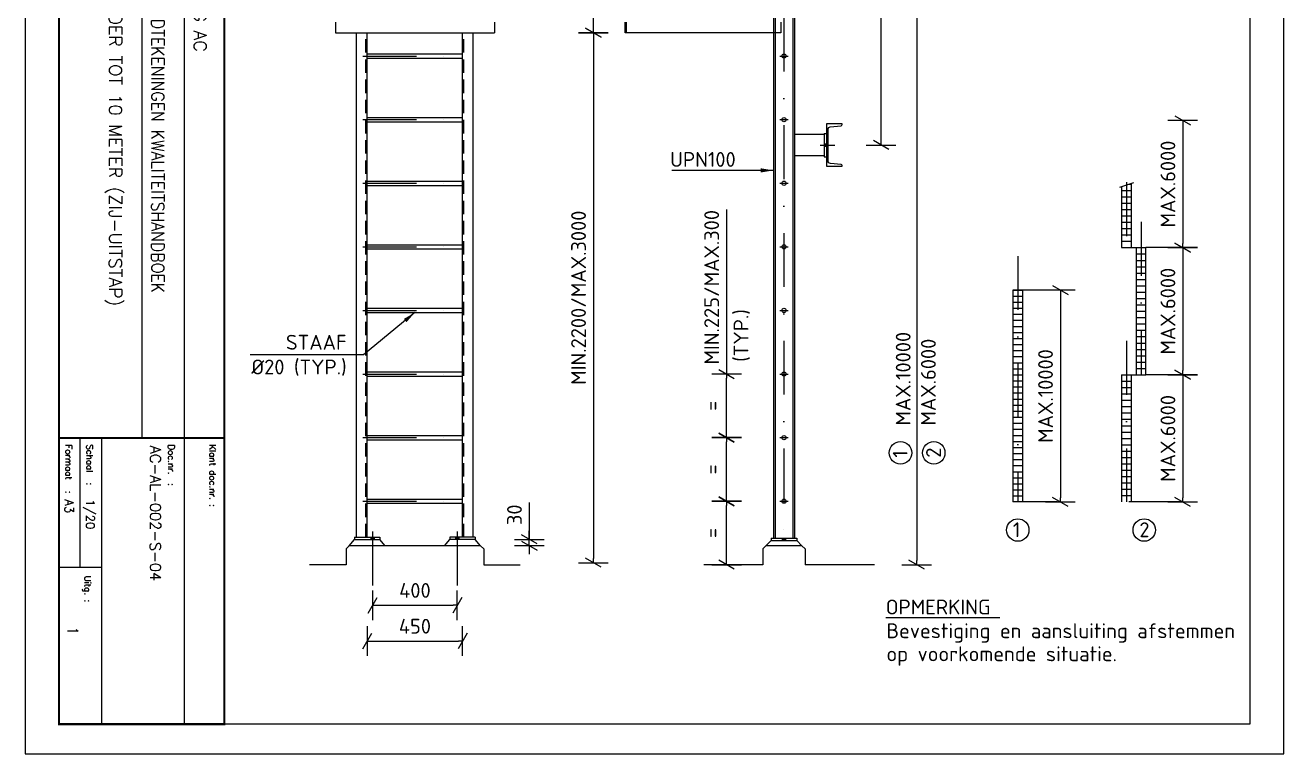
# Model space of a CAD drawing. Header units: millimetres. Extents: x -60 to 5880, y -260 to 8168.
# Drawn here: x -60 to 5880, y -260 to 3177 of the extents above; entities that cross this region are included whole.
import ezdxf
from ezdxf.enums import TextEntityAlignment as Align

# ---------------------------------------------------------------- set-up
doc = ezdxf.new("R2010")
doc.units = ezdxf.units.MM
doc.header["$LTSCALE"] = 20
doc.header["$PDMODE"] = 3
doc.linetypes.add('DASHDOT', pattern=[25.4, 12.7, -6.35, 0, -6.35])
doc.linetypes.add('HIDDEN2', pattern=[4.7625, 3.175, -1.5875])
doc.layers.get('0').update_dxf_attribs({"linetype": 'CONTINUOUS'})
doc.layers.get('DEFPOINTS').update_dxf_attribs({"linetype": 'CONTINUOUS'})
for name, color, linetype in [('18', 1, 'CONTINUOUS'), ('AC-0000-ALGEMEEN-co-25', 7, 'CONTINUOUS'), ('AC-0200-MAAT', 7, 'CONTINUOUS'), ('ASSEN', 1, 'DASHDOT'), ('S-0100-ASLIJN-dd-06', 1, 'DASHDOT'), ('S-0200-MAAT', 7, 'CONTINUOUS'), ('S-0300-tekst-35', 2, 'CONTINUOUS'), ('S-2000-STAAL-ALG-co-50', 6, 'CONTINUOUS'), ('S-2020-STAAL-PROF-CO-25', 7, 'CONTINUOUS'), ('S-2030-staal-prstip-hi2-12', 3, 'HIDDEN2'), ('TITEL', 7, 'CONTINUOUS')]:
    doc.layers.add(name, color=color, linetype=linetype)
doc.styles.add('ROMAND', font='romand')
doc.styles.get("Standard").update_dxf_attribs({"font": 'isocpeur.ttf'})
doc.dimstyles.new('STIJL A', dxfattribs={"dimtxt": 70, "dimasz": 20, "dimexe": 50, "dimexo": 50, "dimgap": 20, "dimtad": 0, "dimdec": 0, "dimdsep": 46, "dimtxsty": 'Standard', "dimblk": 'MAATPUNT', "dimcen": -3, "dimdle": 1.25, "dimse1": 1, "dimse2": 1, "dimclrt": 2, "dimadec": 0, "dimazin": 0, "dimtfac": 1, "dimtdec": 0, "dimtofl": 0, "dimtmove": 2, "dimatfit": 3, "dimldrblk": 'DOT', "dimfxl": 1, "dimtvp": 1, "dimtolj": 1, "dimtzin": 1, "dimarcsym": 0})
doc.dimstyles.new('STIJL B', dxfattribs={"dimtxt": 70, "dimasz": 60, "dimexe": 50, "dimexo": 50, "dimgap": 20, "dimtad": 0, "dimdec": 0, "dimdsep": 46, "dimtxsty": 'Standard', "dimcen": -3, "dimdle": 1.25, "dimclrt": 2, "dimadec": 0, "dimazin": 0, "dimtfac": 1, "dimtdec": 0, "dimtofl": 0, "dimtmove": 2, "dimatfit": 3, "dimfxl": 1, "dimtvp": 1, "dimtolj": 1, "dimtzin": 1, "dimarcsym": 0})

# ---------------------------------------------------------------- blocks, each defined once
blk = doc.blocks.new('_Oblique')
at = {"color": 0, "linetype": 'ByBlock', "lineweight": -2}
blk.add_line((-0.5, -0.5), (0.5, 0.5), dxfattribs=at)
blk = doc.blocks.new('MAATPUNT')
for p, q in [((0, -3.5), (0, 3.5)), ((0, 0), (-1, 0))]:
    blk.add_line(p, q)
at = {"xscale": 3.000000000000007, "yscale": 3, "zscale": 3, "rotation": 195.0000000102671}
blk.add_blockref('_Oblique', (0, 0), dxfattribs=at)
blk = doc.blocks.new('*D29')
at = {"layer": 'DEFPOINTS', "color": 0}
for p in [(1979.4, 440.8), (1579.4, 414.4), (1979.4, 414.4)]:
    blk.add_point(p, dxfattribs=at)
at = {"layer": 'S-0200-MAAT', "color": 0, "lineweight": -2}
blk.add_line((1599.4, 440.8), (1959.4, 440.8), dxfattribs=at)
at = {"layer": 'S-0200-MAAT', "color": 0, "lineweight": -2, "xscale": 20, "yscale": 20, "zscale": 20, "rotation": 180}
blk.add_blockref('MAATPUNT', (1579.4, 440.8), dxfattribs=at)
at = {"layer": 'S-0200-MAAT', "color": 0, "lineweight": -2, "xscale": 20, "yscale": 20, "zscale": 20}
blk.add_blockref('MAATPUNT', (1979.4, 440.8), dxfattribs=at)
at = {"layer": 'S-0200-MAAT', "color": 2, "insert": (1779.4, 510.8), "char_height": 70, "attachment_point": 5}
blk.add_mtext('\\A1;400', dxfattribs=at)
blk = doc.blocks.new('_dot')
at = {"color": 0, "linetype": 'ByBlock', "lineweight": -2}
blk.add_line((-0.5, 0), (-1, 0), dxfattribs=at)
at = {"color": 0, "linetype": 'ByBlock', "const_width": 0.5}
blk.add_lwpolyline([(-0.25, 0, 1), (0.25, 0, 1)], format="xyb", close=True, dxfattribs=at)
blk = doc.blocks.new('*D30')
at = {"layer": 'DEFPOINTS', "color": 0}
for p in [(2759, 3141.7), (2621.6, 641.7), (2684.9, 641.7)]:
    blk.add_point(p, dxfattribs=at)
at = {"layer": 'S-0200-MAAT', "color": 0, "lineweight": -2}
blk.add_line((2621.6, 3121.7), (2621.6, 661.7), dxfattribs=at)
at = {"layer": 'S-0200-MAAT', "color": 0, "lineweight": -2, "xscale": 20, "yscale": 20, "zscale": 20}
for p, rotation in [((2621.6, 3141.7), 90), ((2621.6, 641.7), 270)]:
    blk.add_blockref('MAATPUNT', p, dxfattribs=dict(at, rotation=rotation))
at = {"layer": 'S-0200-MAAT', "color": 2, "insert": (2551.6, 1891.7), "char_height": 70, "attachment_point": 5, "rotation": 90}
blk.add_mtext('\\A1;MIN.2200/MAX.3000', dxfattribs=at)
blk = doc.blocks.new('*D31')
at = {"layer": 'DEFPOINTS', "color": 0}
for p in [(2621.6, 4341.7), (2765, 4341.7), (2759, 3141.7)]:
    blk.add_point(p, dxfattribs=at)
at = {"layer": 'S-0200-MAAT', "color": 0, "lineweight": -2}
blk.add_line((2621.6, 3161.7), (2621.6, 4321.7), dxfattribs=at)
at = {"layer": 'S-0200-MAAT', "color": 0, "lineweight": -2, "xscale": 20, "yscale": 20, "zscale": 20}
for p, rotation in [((2621.6, 4341.7), 90), ((2621.6, 3141.7), 270)]:
    blk.add_blockref('MAATPUNT', p, dxfattribs=dict(at, rotation=rotation))
at = {"layer": 'S-0200-MAAT', "color": 2, "insert": (2551.6, 3741.7), "char_height": 70, "attachment_point": 5, "rotation": 90}
blk.add_mtext('\\A1;MAX. 1200', dxfattribs=at)
blk = doc.blocks.new('*D32')
at = {"layer": 'DEFPOINTS', "color": 0}
for p in [(3622.3, 5611.7), (3979.7, 5611.7), (3622.3, 2611.7)]:
    blk.add_point(p, dxfattribs=at)
at = {"layer": 'S-0200-MAAT', "color": 0, "lineweight": -2}
blk.add_line((3979.7, 2631.7), (3979.7, 5591.7), dxfattribs=at)
at = {"layer": 'S-0200-MAAT', "color": 0, "lineweight": -2, "xscale": 20, "yscale": 20, "zscale": 20}
for p, rotation in [((3979.7, 5611.7), 90), ((3979.7, 2611.7), 270)]:
    blk.add_blockref('MAATPUNT', p, dxfattribs=dict(at, rotation=rotation))
at = {"layer": 'S-0200-MAAT', "color": 2, "insert": (3909.7, 4111.7), "char_height": 70, "attachment_point": 5, "rotation": 90}
blk.add_mtext('\\A1;MAX. 3000', dxfattribs=at)
blk = doc.blocks.new('*D19')
at = {"layer": 'DEFPOINTS', "color": 0}
for p in [(1554.4, 850.8), (2004.4, 850.8), (2004.4, 271.8)]:
    blk.add_point(p, dxfattribs=at)
at = {"layer": 'S-0200-MAAT', "color": 0, "lineweight": -2}
blk.add_line((1574.4, 271.8), (1984.4, 271.8), dxfattribs=at)
at = {"layer": 'S-0200-MAAT', "color": 0, "lineweight": -2, "xscale": 20, "yscale": 20, "zscale": 20, "rotation": 180}
blk.add_blockref('MAATPUNT', (1554.4, 271.8), dxfattribs=at)
at = {"layer": 'S-0200-MAAT', "color": 0, "lineweight": -2, "xscale": 20, "yscale": 20, "zscale": 20}
blk.add_blockref('MAATPUNT', (2004.4, 271.8), dxfattribs=at)
at = {"layer": 'S-0200-MAAT', "color": 2, "insert": (1779.4, 341.8), "char_height": 70, "attachment_point": 5}
blk.add_mtext('\\A1;450', dxfattribs=at)
blk = doc.blocks.new('*D20')
at = {"layer": 'DEFPOINTS', "color": 0}
for p in [(2059.4, 751.7), (2096.9, 721.7), (2319, 751.7)]:
    blk.add_point(p, dxfattribs=at)
at = {"layer": 'S-0200-MAAT', "color": 0, "lineweight": -2}
for p, q in [((2319, 926.3), (2319, 751.7)), ((2319, 771.7), (2319, 791.7)), ((2319, 721.7), (2319, 751.7)), ((2319, 701.7), (2319, 681.7))]:
    blk.add_line(p, q, dxfattribs=at)
at = {"layer": 'S-0200-MAAT', "color": 0, "lineweight": -2, "xscale": 20, "yscale": 20, "zscale": 20}
for p, rotation in [((2319, 751.7), 270), ((2319, 721.7), 90)]:
    blk.add_blockref('MAATPUNT', p, dxfattribs=dict(at, rotation=rotation))
at = {"layer": 'S-0200-MAAT', "color": 2, "insert": (2249, 867.8), "char_height": 70, "attachment_point": 5, "rotation": 90}
blk.add_mtext('\\A1;30', dxfattribs=at)
blk = doc.blocks.new('*D21')
at = {"layer": 'DEFPOINTS', "color": 0}
for p in [(3982.8, 5741.7), (3982.8, 631.7), (4147.4, 631.7)]:
    blk.add_point(p, dxfattribs=at)
at = {"layer": 'S-0200-MAAT', "color": 0, "lineweight": -2}
blk.add_line((4147.4, 5721.7), (4147.4, 651.7), dxfattribs=at)
at = {"layer": 'S-0200-MAAT', "color": 0, "lineweight": -2, "xscale": 20, "yscale": 20, "zscale": 20}
for p, rotation in [((4147.4, 5741.7), 90), ((4147.4, 631.7), 270)]:
    blk.add_blockref('MAATPUNT', p, dxfattribs=dict(at, rotation=rotation))
at = {"layer": 'S-0200-MAAT', "color": 2, "insert": (4077.4, 3186.7), "char_height": 70, "attachment_point": 5, "rotation": 90}
blk.add_mtext('\\A1;         ', dxfattribs=at)
blk = doc.blocks.new('*D38')
at = {"layer": 'DEFPOINTS', "color": 0}
for p in [(3249.9, 1531.7), (3521, 1531.7), (3521, 1231.7)]:
    blk.add_point(p, dxfattribs=at)
at = {"layer": 'S-0200-MAAT', "color": 0, "lineweight": -2}
for p, q in [((3249.9, 2307.6), (3249.9, 1531.7)), ((3249.9, 1251.7), (3249.9, 1511.7))]:
    blk.add_line(p, q, dxfattribs=at)
at = {"layer": 'S-0200-MAAT', "color": 0, "lineweight": -2, "xscale": 20, "yscale": 20, "zscale": 20}
for p, rotation in [((3249.9, 1531.7), 90), ((3249.9, 1231.7), 270)]:
    blk.add_blockref('MAATPUNT', p, dxfattribs=dict(at, rotation=rotation))
at = {"layer": 'S-0200-MAAT', "color": 2, "insert": (3179.9, 1941), "char_height": 70, "attachment_point": 5, "rotation": 90}
blk.add_mtext('\\A1;MIN.225/MAX.300', dxfattribs=at)
blk = doc.blocks.new('*D39')
at = {"layer": 'DEFPOINTS', "color": 0}
for p in [(3249.9, 931.7), (3527.8, 931.7), (3312.5, 631.7)]:
    blk.add_point(p, dxfattribs=at)
at = {"layer": 'S-0200-MAAT', "color": 0, "lineweight": -2}
blk.add_line((3249.9, 651.7), (3249.9, 911.7), dxfattribs=at)
at = {"layer": 'S-0200-MAAT', "color": 0, "lineweight": -2, "xscale": 20, "yscale": 20, "zscale": 20}
for p, rotation in [((3249.9, 931.7), 90), ((3249.9, 631.7), 270)]:
    blk.add_blockref('MAATPUNT', p, dxfattribs=dict(at, rotation=rotation))
at = {"layer": 'S-0200-MAAT', "color": 2, "insert": (3179.9, 781.7), "char_height": 70, "attachment_point": 5, "rotation": 90}
blk.add_mtext('\\A1;=', dxfattribs=at)
blk = doc.blocks.new('*D40')
at = {"layer": 'DEFPOINTS', "color": 0}
for p in [(3249.9, 1231.7), (3527.8, 1231.7), (3312.5, 931.7)]:
    blk.add_point(p, dxfattribs=at)
at = {"layer": 'S-0200-MAAT', "color": 0, "lineweight": -2}
blk.add_line((3249.9, 951.7), (3249.9, 1211.7), dxfattribs=at)
at = {"layer": 'S-0200-MAAT', "color": 0, "lineweight": -2, "xscale": 20, "yscale": 20, "zscale": 20}
for p, rotation in [((3249.9, 1231.7), 90), ((3249.9, 931.7), 270)]:
    blk.add_blockref('MAATPUNT', p, dxfattribs=dict(at, rotation=rotation))
at = {"layer": 'S-0200-MAAT', "color": 2, "insert": (3179.9, 1081.7), "char_height": 70, "attachment_point": 5, "rotation": 90}
blk.add_mtext('\\A1;=', dxfattribs=at)
blk = doc.blocks.new('*D41')
at = {"layer": 'DEFPOINTS', "color": 0}
for p in [(3249.9, 1531.7), (3527.8, 1531.7), (3312.5, 1231.7)]:
    blk.add_point(p, dxfattribs=at)
at = {"layer": 'S-0200-MAAT', "color": 0, "lineweight": -2}
blk.add_line((3249.9, 1251.7), (3249.9, 1511.7), dxfattribs=at)
at = {"layer": 'S-0200-MAAT', "color": 0, "lineweight": -2, "xscale": 20, "yscale": 20, "zscale": 20}
for p, rotation in [((3249.9, 1531.7), 90), ((3249.9, 1231.7), 270)]:
    blk.add_blockref('MAATPUNT', p, dxfattribs=dict(at, rotation=rotation))
at = {"layer": 'S-0200-MAAT', "color": 2, "insert": (3179.9, 1381.7), "char_height": 70, "attachment_point": 5, "rotation": 90}
blk.add_mtext('\\A1;=', dxfattribs=at)
blk = doc.blocks.new('*D43')
at = {"layer": 'DEFPOINTS', "color": 0}
for p in [(4371.4, 1928), (4371.4, 928), (4825.5, 928)]:
    blk.add_point(p, dxfattribs=at)
at = {"layer": 'S-0200-MAAT', "color": 0, "lineweight": -2}
blk.add_line((4825.5, 1908), (4825.5, 948), dxfattribs=at)
at = {"layer": 'S-0200-MAAT', "color": 0, "lineweight": -2, "xscale": 20, "yscale": 20, "zscale": 20}
for p, rotation in [((4825.5, 1928), 90), ((4825.5, 928), 270)]:
    blk.add_blockref('MAATPUNT', p, dxfattribs=dict(at, rotation=rotation))
at = {"layer": 'S-0200-MAAT', "color": 2, "insert": (4755.5, 1428), "char_height": 70, "attachment_point": 5, "rotation": 90}
blk.add_mtext('\\A1;MAX.10000', dxfattribs=at)
blk = doc.blocks.new('*D44')
at = {"layer": 'DEFPOINTS', "color": 0}
for p in [(5259.9, 1528), (5259.9, 928), (5403.1, 928)]:
    blk.add_point(p, dxfattribs=at)
at = {"layer": 'S-0200-MAAT', "color": 0, "lineweight": -2}
blk.add_line((5403.1, 1508), (5403.1, 948), dxfattribs=at)
at = {"layer": 'S-0200-MAAT', "color": 0, "lineweight": -2, "xscale": 20, "yscale": 20, "zscale": 20}
for p, rotation in [((5403.1, 1528), 90), ((5403.1, 928), 270)]:
    blk.add_blockref('MAATPUNT', p, dxfattribs=dict(at, rotation=rotation))
at = {"layer": 'S-0200-MAAT', "color": 2, "insert": (5333.1, 1228), "char_height": 70, "attachment_point": 5, "rotation": 90}
blk.add_mtext('\\A1;MAX.6000', dxfattribs=at)
blk = doc.blocks.new('*D45')
at = {"layer": 'DEFPOINTS', "color": 0}
for p in [(5259.9, 2128), (5259.9, 1528), (5403.1, 1528)]:
    blk.add_point(p, dxfattribs=at)
at = {"layer": 'S-0200-MAAT', "color": 0, "lineweight": -2}
blk.add_line((5403.1, 2108), (5403.1, 1548), dxfattribs=at)
at = {"layer": 'S-0200-MAAT', "color": 0, "lineweight": -2, "xscale": 20, "yscale": 20, "zscale": 20}
for p, rotation in [((5403.1, 2128), 90), ((5403.1, 1528), 270)]:
    blk.add_blockref('MAATPUNT', p, dxfattribs=dict(at, rotation=rotation))
at = {"layer": 'S-0200-MAAT', "color": 2, "insert": (5333.1, 1828), "char_height": 70, "attachment_point": 5, "rotation": 90}
blk.add_mtext('\\A1;MAX.6000', dxfattribs=at)
blk = doc.blocks.new('*D46')
at = {"layer": 'DEFPOINTS', "color": 0}
for p in [(5259.9, 2728), (5259.9, 2128), (5403.1, 2128)]:
    blk.add_point(p, dxfattribs=at)
at = {"layer": 'S-0200-MAAT', "color": 0, "lineweight": -2}
blk.add_line((5403.1, 2708), (5403.1, 2148), dxfattribs=at)
at = {"layer": 'S-0200-MAAT', "color": 0, "lineweight": -2, "xscale": 20, "yscale": 20, "zscale": 20}
for p, rotation in [((5403.1, 2728), 90), ((5403.1, 2128), 270)]:
    blk.add_blockref('MAATPUNT', p, dxfattribs=dict(at, rotation=rotation))
at = {"layer": 'S-0200-MAAT', "color": 2, "insert": (5333.1, 2428), "char_height": 70, "attachment_point": 5, "rotation": 90}
blk.add_mtext('\\A1;MAX.6000', dxfattribs=at)
blk = doc.blocks.new('A3')
at = {"color": 7}
blk.add_lwpolyline([(0, 0), (420.00236, 0), (420.00236, 297), (0, 297)], close=True, dxfattribs=at)
at = {"color": 4}
blk.add_lwpolyline([(7, 289), (413.00236, 289), (413.00236, 8), (7, 8)], close=True, dxfattribs=at)
blk = doc.blocks.new('TH-GI-A3-N')
at = {"layer": 'TITEL', "color": 7}
for p, q in [((190, 29.5), (406, 29.5)), ((190, 19.5), (338.5, 19.5)), ((338.5, 10), (406, 10)), ((369, 0), (369, 10)), ((369, 5), (338.5, 5))]:
    blk.add_line(p, q, dxfattribs=at)
at = {"layer": 'TITEL', "color": 7, "const_width": 0.5}
blk.add_lwpolyline([(406, 0), (0, 0), (0, 39), (406, 39)], close=True, dxfattribs=at)
blk.add_lwpolyline([(338.5, 0), (338.5, 39)], dxfattribs=at)
at = {"color": 7}
for tag, p in [('UITGAVE', (5.59, 35.88)), ('DATUM', (18.98, 35.88)), ('UITGAVE', (5.59, 31.88)), ('DATUM', (18.98, 31.88)), ('UITGAVE', (5.59, 27.88)), ('DATUM', (18.98, 27.88)), ('UITGAVE', (5.59, 23.88)), ('DATUM', (18.98, 23.88)), ('UITGAVE', (5.59, 19.88)), ('DATUM', (18.98, 19.88))]:
    blk.add_attdef(tag, text='', height=2, dxfattribs=at).set_placement(p, align=Align.CENTER)
for tag, p in [('DOOR', (27.54, 35.88)), ('OMSCHRIJVING', (45.91, 35.88)), ('CONTNAAM', (155.42, 35.88)), ('AUTNAAM', (172.92, 35.88)), ('DOOR', (27.54, 31.88)), ('OMSCHRIJVING', (45.91, 31.88)), ('CONTNAAM', (155.42, 31.88)), ('AUTNAAM', (172.92, 31.88)), ('DOOR', (27.54, 27.88)), ('OMSCHRIJVING', (45.91, 27.88)), ('CONTNAAM', (155.42, 27.88)), ('AUTNAAM', (172.92, 27.88)), ('DOOR', (27.54, 23.88)), ('OMSCHRIJVING', (45.91, 23.88)), ('CONTNAAM', (155.42, 23.88)), ('AUTNAAM', (172.92, 23.88)), ('DOOR', (27.54, 19.88)), ('OMSCHRIJVING', (45.91, 19.88)), ('CONTNAAM', (155.42, 19.88)), ('AUTNAAM', (172.92, 19.88))]:
    blk.add_attdef(tag, p, '', height=2, dxfattribs=at)
at = {"color": 2, "style": 'ROMAND'}
for tag, p, height in [('OPDRACHTGEVER', (221.83, 31.8), 3), ('DOCNRKLANT.', (340.33, 31), 2.5), ('DOCNR.', (340.33, 21.49), 2.5), ('ONDERW1', (221.83, 11.8), 3), ('ONDERW2', (221.83, 6.13), 3)]:
    blk.add_attdef(tag, p, '', height=height, dxfattribs=at)
at = {"color": 2, "style": 'ROMAND', "width": 0.9}
blk.add_attdef('PROJECT', (221.83, 21.8), '', height=3, dxfattribs=at)
at = {"color": 7, "style": 'ROMAND'}
for tag, p in [('SCHAAL', (353.01, 6.38)), ('FORMAAT', (353.01, 1.38))]:
    blk.add_attdef(tag, p, '', height=2, dxfattribs=at)
at = {"color": 2, "style": 'ROMAND'}
blk.add_attdef('UITGAVE', text='', height=2.5, dxfattribs=at).set_placement((384, 2), align=Align.CENTER)
at = {"layer": 'TITEL', "color": 7, "style": 'ROMAND'}
for s, p in [(' Klant doc.nr. :', (339, 35.5)), (' Doc.nr.  :', (339, 25.76)), (' Schaal', (339, 6.5)), (':', (349, 6.5)), ('Uitg. :', (371, 6)), (' Formaat', (339, 1.5)), (':', (351, 1.5))]:
    blk.add_text(s, height=1.5, dxfattribs=at).set_placement(p)

msp = doc.modelspace()

# ---------------------------------------------------------------- linework, layer by layer
at = {"layer": '18'}
for p, q in [((1469.4, 721.7), (1494.4, 751.7)), ((1639.4, 721.7), (1614.4, 751.7)), ((1919.4, 721.7), (1944.4, 751.7)), ((2089.4, 721.7), (2064.4, 751.7)), ((3436, 721.7), (3461, 746.7)), ((3606, 721.7), (3581, 746.7))]:
    msp.add_line(p, q, dxfattribs=at)
at = {"layer": 'ASSEN'}
for p, q in [((3521, 7277.9), (3521, 716)), ((5106.1, 2413.2), (5172.7, 2435.5)), ((5136.9, 2436.5), (5136.9, 2128)), ((5206.9, 2248.9), (5206.9, 1528)), ((4624.2, 2088), (4624.2, 928)), ((5403.1, 2128), (5229.4, 2128)), ((4810.7, 1928), (4601.7, 1928)), ((5136.9, 1688), (5136.9, 928)), ((5403.1, 1528), (5229.4, 1528)), ((4810.7, 928), (4601.7, 928)), ((5403.1, 928), (5114.4, 928)), ((1579.4, 788.7), (1579.4, 466.3)), ((1979.4, 788.7), (1979.4, 469.9))]:
    msp.add_line(p, q, dxfattribs=at)
at = {"layer": 'ASSEN', "color": 7}
for points in [[(1590.4, 761.7), (1568.4, 761.7), (1590.4, 751.7), (1568.4, 751.7)], [(1968.4, 761.7), (1990.4, 761.7), (1968.4, 751.7), (1990.4, 751.7)], [(3510, 756.7), (3532, 756.7), (3510, 746.7), (3532, 746.7)]]:
    msp.add_solid(points, dxfattribs=at)
at = {"layer": 'S-0100-ASLIJN-dd-06'}
for p, q in [((1533.2, 3031.7), (2025.6, 3031.7)), ((3501, 3031.7), (3540.9, 3031.7)), ((1533.2, 2731.7), (2025.6, 2731.7)), ((3501, 2731.7), (3540.9, 2731.7)), ((1533.2, 2431.7), (2025.6, 2431.7)), ((3501, 2431.7), (3540.9, 2431.7)), ((1533.2, 2131.7), (2025.6, 2131.7)), ((3501, 2131.7), (3540.9, 2131.7)), ((1533.2, 1831.7), (2025.6, 1831.7)), ((3501, 1831.7), (3540.9, 1831.7)), ((1533.2, 1531.7), (2025.6, 1531.7)), ((3501, 1531.7), (3540.9, 1531.7)), ((1533.2, 1231.7), (2025.6, 1231.7)), ((3501, 1231.7), (3540.9, 1231.7)), ((1533.2, 931.7), (2025.6, 931.7)), ((3501, 931.7), (3540.9, 931.7))]:
    msp.add_line(p, q, dxfattribs=at)
at = {"layer": 'S-0200-MAAT'}
for p, q in [((5114.4, 2416), (5114.4, 2128)), ((5114.4, 2398), (5159.4, 2398)), ((5150.1, 2428), (5159.4, 2428)), ((5159.4, 2431.1), (5159.4, 2128)), ((5114.4, 2368), (5159.4, 2368)), ((5114.4, 2338), (5159.4, 2338)), ((5114.4, 2308), (5159.4, 2308)), ((5114.4, 2278), (5159.4, 2278)), ((5114.4, 2248), (5159.4, 2248)), ((5114.4, 2218), (5159.4, 2218)), ((5114.4, 2188), (5159.4, 2188)), ((5114.4, 2158), (5159.4, 2158)), ((5114.4, 2128), (5229.4, 2128)), ((5184.4, 1528), (5184.4, 2128)), ((5184.4, 2128), (5229.4, 2128)), ((5184.4, 2098), (5229.4, 2098)), ((5229.4, 1528), (5229.4, 2128)), ((5184.4, 2068), (5229.4, 2068)), ((5184.4, 2038), (5229.4, 2038)), ((5184.4, 2008), (5229.4, 2008)), ((5184.4, 1978), (5229.4, 1978)), ((4601.7, 1928), (4601.7, 928)), ((4601.7, 1928), (4646.7, 1928)), ((4646.7, 1928), (4646.7, 928)), ((5184.4, 1948), (5229.4, 1948)), ((5184.4, 1918), (5229.4, 1918)), ((4601.7, 1899.4), (4646.7, 1899.4)), ((4601.7, 1870.8), (4646.7, 1870.8)), ((4601.7, 1842.3), (4646.7, 1842.3)), ((5184.4, 1888), (5229.4, 1888)), ((5184.4, 1858), (5229.4, 1858)), ((4601.7, 1813.7), (4646.7, 1813.7)), ((4601.7, 1785.1), (4646.7, 1785.1)), ((5184.4, 1828), (5229.4, 1828)), ((5184.4, 1798), (5229.4, 1798)), ((4601.7, 1756.5), (4646.7, 1756.5)), ((4601.7, 1728), (4646.7, 1728)), ((5184.4, 1768), (5229.4, 1768)), ((5184.4, 1738), (5229.4, 1738)), ((4601.7, 1699.4), (4646.7, 1699.4)), ((4601.7, 1670.8), (4646.7, 1670.8)), ((5184.4, 1708), (5229.4, 1708)), ((5184.4, 1678), (5229.4, 1678)), ((4601.7, 1642.3), (4646.7, 1642.3)), ((4601.7, 1613.7), (4646.7, 1613.7)), ((5184.4, 1648), (5229.4, 1648)), ((5184.4, 1618), (5229.4, 1618)), ((4601.7, 1585.1), (4646.7, 1585.1)), ((4601.7, 1556.5), (4646.7, 1556.5)), ((5184.4, 1588), (5229.4, 1588)), ((5184.4, 1558), (5229.4, 1558)), ((4601.7, 1528), (4646.7, 1528)), ((4601.7, 1499.4), (4646.7, 1499.4)), ((5114.4, 1528), (5114.4, 928)), ((5114.4, 1528), (5229.4, 1528)), ((5114.4, 1498), (5159.4, 1498)), ((5159.4, 1528), (5159.4, 928)), ((4601.7, 1470.8), (4646.7, 1470.8)), ((4601.7, 1442.3), (4646.7, 1442.3)), ((5114.4, 1468), (5159.4, 1468)), ((5114.4, 1438), (5159.4, 1438)), ((4601.7, 1413.7), (4646.7, 1413.7)), ((4601.7, 1385.1), (4646.7, 1385.1)), ((5114.4, 1408), (5159.4, 1408)), ((5114.4, 1378), (5159.4, 1378)), ((4601.7, 1356.5), (4646.7, 1356.5)), ((4601.7, 1328), (4646.7, 1328)), ((5114.4, 1348), (5159.4, 1348)), ((5114.4, 1318), (5159.4, 1318)), ((4601.7, 1299.4), (4646.7, 1299.4)), ((4601.7, 1270.8), (4646.7, 1270.8)), ((5114.4, 1288), (5159.4, 1288)), ((5114.4, 1258), (5159.4, 1258)), ((4601.7, 1242.3), (4646.7, 1242.3)), ((4601.7, 1213.7), (4646.7, 1213.7)), ((5114.4, 1228), (5159.4, 1228)), ((5114.4, 1198), (5159.4, 1198)), ((4601.7, 1185.1), (4646.7, 1185.1)), ((4601.7, 1156.5), (4646.7, 1156.5)), ((5114.4, 1168), (5159.4, 1168)), ((5114.4, 1138), (5159.4, 1138)), ((4601.7, 1128), (4646.7, 1128)), ((4601.7, 1099.4), (4646.7, 1099.4)), ((4601.7, 1070.8), (4646.7, 1070.8)), ((5114.4, 1108), (5159.4, 1108)), ((5114.4, 1078), (5159.4, 1078)), ((4601.7, 1042.3), (4646.7, 1042.3)), ((4601.7, 1013.7), (4646.7, 1013.7)), ((5114.4, 1048), (5159.4, 1048)), ((5114.4, 1018), (5159.4, 1018)), ((4601.7, 985.1), (4646.7, 985.1)), ((4601.7, 956.5), (4646.7, 956.5)), ((5114.4, 988), (5159.4, 988)), ((5114.4, 958), (5159.4, 958))]:
    msp.add_line(p, q, dxfattribs=at)
for centre in [(4070.7, 1159.8), (4227.9, 1159.8), (4624.3, 795.8), (5221.3, 795.8)]:
    msp.add_circle(centre, 53, dxfattribs=at)
at = {"layer": 'S-2000-STAAL-ALG-co-50'}
for p, q in [((1469.4, 721.7), (1454.4, 706.7)), ((2089.4, 721.7), (1469.4, 721.7)), ((2089.4, 721.7), (2104.4, 706.7)), ((3436, 721.7), (3421, 706.7)), ((3606, 721.7), (3436, 721.7)), ((3606, 721.7), (3621, 706.7)), ((1454.4, 706.7), (1454.4, 631.7)), ((2104.4, 706.7), (2104.4, 631.7)), ((3421, 706.7), (3421, 631.7)), ((3621, 706.7), (3621, 631.7)), ((1454.4, 631.7), (1282.3, 631.7)), ((2104.4, 631.7), (2276.5, 631.7)), ((3421, 631.7), (3143.3, 631.7)), ((3947.6, 631.7), (3621, 631.7))]:
    msp.add_line(p, q, dxfattribs=at)
at = {"layer": 'S-2020-STAAL-PROF-CO-25'}
for p, q in [((3479.5, 7261.7), (3479.5, 756.7)), ((3562.5, 7261.7), (3562.5, 756.7)), ((3471, 4341.7), (3471, 3141.7)), ((3571, 4391.7), (3571, 756.7)), ((1404.4, 3191.7), (1404.4, 3141.7)), ((2154.4, 3191.7), (2154.4, 3141.7)), ((2771.1, 3141.7), (2771.1, 3191.7)), ((1404.4, 3141.7), (2154.4, 3141.7)), ((1504.4, 761.7), (1504.4, 3141.7)), ((1554.4, 761.7), (1554.4, 3141.7)), ((2004.4, 761.7), (2004.4, 3141.7)), ((2054.4, 761.7), (2054.4, 3141.7)), ((3471, 3141.7), (2771.1, 3141.7)), ((3471, 3141.7), (3471, 756.7)), ((1554.4, 3041.7), (2004.4, 3041.7)), ((1554.4, 3021.7), (2004.4, 3021.7)), ((1554.4, 2741.7), (2004.4, 2741.7)), ((1554.4, 2721.7), (2004.4, 2721.7)), ((1554.4, 2441.7), (2004.4, 2441.7)), ((1554.4, 2421.7), (2004.4, 2421.7)), ((1554.4, 2141.7), (2004.4, 2141.7)), ((1554.4, 2121.7), (2004.4, 2121.7)), ((1554.4, 1841.7), (2004.4, 1841.7)), ((1554.4, 1821.7), (2004.4, 1821.7)), ((1554.4, 1541.7), (2004.4, 1541.7)), ((1554.4, 1521.7), (2004.4, 1521.7)), ((1554.4, 1241.7), (2004.4, 1241.7)), ((1554.4, 1221.7), (2004.4, 1221.7)), ((1554.4, 941.7), (2004.4, 941.7)), ((1554.4, 921.7), (2004.4, 921.7)), ((1494.4, 761.7), (1614.4, 761.7)), ((1494.4, 761.7), (1494.4, 751.7)), ((1494.4, 751.7), (1614.4, 751.7)), ((1614.4, 761.7), (1614.4, 751.7)), ((1944.4, 761.7), (1944.4, 751.7)), ((2064.4, 761.7), (1944.4, 761.7)), ((2064.4, 751.7), (1944.4, 751.7)), ((2064.4, 761.7), (2064.4, 751.7)), ((3461, 756.7), (3461, 746.7)), ((3461, 756.7), (3581, 756.7)), ((3461, 746.7), (3581, 746.7)), ((3581, 756.7), (3581, 746.7))]:
    msp.add_line(p, q, dxfattribs=at)
at = {"layer": 'S-2020-STAAL-PROF-CO-25', "color": 1}
for p, q in [((3711, 2661.3), (3571, 2661.3)), ((3711, 2666.3), (3711, 2556.3)), ((3711, 2666.3), (3721, 2666.3)), ((3711, 2561.3), (3571, 2561.3)), ((3691.5, 2611.3), (3761.8, 2611.3)), ((3711, 2556.3), (3721, 2556.3))]:
    msp.add_line(p, q, dxfattribs=at)
msp.add_lwpolyline([(3796, 2514.7, 0.391021), (3790.4, 2520.7), (3740, 2524.7, -0.391021), (3729.5, 2536.2), (3729.5, 2686.4, -0.384334), (3739.8, 2697.8), (3790.6, 2703.1, 0.384334), (3796, 2709), (3796, 2711.7), (3721, 2711.7), (3721, 2511.7), (3796, 2511.7)], format="xyb", close=True, dxfattribs=at)
at = {"layer": 'S-2020-STAAL-PROF-CO-25'}
for centre in [(3521, 3031.7), (3521, 2731.7), (3521, 2431.7), (3521, 2131.7), (3521, 1831.7), (3521, 1531.7), (3521, 1231.7), (3521, 931.7)]:
    msp.add_circle(centre, 9.92, dxfattribs=at)
at = {"layer": 'S-2020-STAAL-PROF-CO-25', "color": 1}
msp.add_solid([(3711, 2620.3), (3729.5, 2620.3), (3711, 2602.3), (3729.5, 2602.3)], dxfattribs=at)
at = {"layer": 'S-2030-staal-prstip-hi2-12'}
for p, q in [((2777.1, 3141.7), (2777.1, 3191.7)), ((3506, 3191.7), (3506, 3141.7)), ((1548.4, 761.7), (1548.4, 3141.7)), ((2010.4, 761.7), (2010.4, 3141.7)), ((3506, 3141.7), (3471, 3141.7))]:
    msp.add_line(p, q, dxfattribs=at)

# ---------------------------------------------------------------- block references
at = {"layer": 'AC-0000-ALGEMEEN-co-25', "xscale": 20, "yscale": 20, "zscale": 20, "rotation": 270}
msp.add_blockref('A3', (-60, 8140), dxfattribs=at)
at = {"layer": 'AC-0200-MAAT'}
ref = msp.add_blockref('TH-GI-A3-N', (100, 8000), dxfattribs=dict(at, xscale=20, yscale=20, zscale=20, rotation=270))
ref.add_attrib('OPDRACHTGEVER', 'AFDELING AC', (736, 3563.4), dxfattribs={"layer": '0', "color": 2, "height": 60, "rotation": 270, "style": 'ROMAND'})
ref.add_attrib('PROJECT', 'STANDAARDTEKENINGEN KWALITEITSHANDBOEK', (536, 3563.4), dxfattribs={"layer": '0', "color": 2, "height": 60, "rotation": 270, "style": 'ROMAND', "width": 0.9})
ref.add_attrib('ONDERW1', 'KOOILADDER TOT 10 METER (ZIJ-UITSTAP)', (336, 3563.4), dxfattribs={"layer": '0', "color": 2, "height": 60, "rotation": 270, "style": 'ROMAND'})
ref.add_attrib('DOCNR.', 'AC-AL-002-S-04', (529.8, 1193.4), dxfattribs={"layer": '0', "color": 2, "height": 50, "rotation": 270, "style": 'ROMAND'})
ref.add_attrib('UITGAVE', '1', dxfattribs={"layer": '0', "color": 2, "height": 50, "rotation": 270, "style": 'ROMAND'}).set_placement((140, 320), align=Align.CENTER)
ref.add_attrib('SCHAAL', '1/20', (227.5, 939.8), dxfattribs={"layer": '0', "color": 7, "height": 40, "rotation": 270, "style": 'ROMAND'})
ref.add_attrib('FORMAAT', 'A3', (127.5, 939.8), dxfattribs={"layer": '0', "color": 7, "height": 40, "rotation": 270, "style": 'ROMAND'})

# ---------------------------------------------------------------- texts
at = {"layer": 'S-0200-MAAT', "color": 2, "char_height": 70, "attachment_point": 9}
for s, insert in [('UPN100', (3293.1, 2509)), ('STAAF\\P%%C20 (TYP.)', (1457.1, 1523))]:
    msp.add_mtext(s, dxfattribs=dict(at, insert=insert))
at = {"layer": 'S-0300-tekst-35'}
for s, p in [('(TYP.)', (3353.4, 1589)), ('MAX.10000', (4118.6, 1288.6)), ('MAX.6000', (4237.6, 1288.6)), ('1', (4104.5, 1136.9)), ('2', (4261.7, 1136.9))]:
    msp.add_text(s, height=70, rotation=90, dxfattribs=at).set_placement(p)
for s, p in [('1', (4601.4, 762)), ('2', (5198.4, 762)), ('%%UOPMERKING ', (4001.4, 397.5)), ('Bevestiging en aansluiting afstemmen ', (4004.6, 285.5)), ('op voorkomende situatie.', (4004.6, 176.6))]:
    msp.add_text(s, height=70, dxfattribs=at).set_placement(p)

# ---------------------------------------------------------------- dimensions: what is measured, and where the dimension line sits
at = {"layer": 'S-0200-MAAT'}
for base, p1, p2, text, picture, middle in [((4147.4, 631.7), (3982.8, 5741.7), (3982.8, 631.7), '         ', '*D21', (4077.4, 3186.7)), ((5403.1, 2128), (5259.9, 2728), (5259.9, 2128), 'MAX.6000', '*D46', (5333.1, 2428)), ((5403.1, 1528), (5259.9, 2128), (5259.9, 1528), 'MAX.6000', '*D45', (5333.1, 1828)), ((4825.5, 928), (4371.4, 1928), (4371.4, 928), 'MAX.10000', '*D43', (4755.5, 1428)), ((3249.9, 1531.7), (3312.5, 1231.7), (3527.8, 1531.7), '=', '*D41', (3179.9, 1381.7)), ((5403.1, 928), (5259.9, 1528), (5259.9, 928), 'MAX.6000', '*D44', (5333.1, 1228)), ((3249.9, 1231.7), (3312.5, 931.7), (3527.8, 1231.7), '=', '*D40', (3179.9, 1081.7)), ((3249.9, 931.7), (3312.5, 631.7), (3527.8, 931.7), '=', '*D39', (3179.9, 781.7))]:
    dim = msp.add_linear_dim(base=base, p1=p1, p2=p2, angle=90, text=text, dimstyle='STIJL A', dxfattribs=at)
    dim.commit()
    dim.dimension.update_dxf_attribs({"geometry": picture, "text_midpoint": middle})
for base, p1, p2, text, picture, middle in [((3979.7, 5611.7), (3622.3, 2611.7), (3622.3, 5611.7), 'MAX. 3000', '*D32', (3909.7, 4111.7)), ((2621.6, 4341.7), (2759, 3141.7), (2765, 4341.7), 'MAX. 1200', '*D31', (2551.6, 3741.7)), ((2621.6, 641.7), (2759, 3141.7), (2684.9, 641.7), 'MIN.2200/MAX.3000', '*D30', (2551.6, 1891.7))]:
    dim = msp.add_linear_dim(base=base, p1=p1, p2=p2, angle=90, text=text, dimstyle='STIJL A', override={"dimtmove": 1}, dxfattribs=at)
    dim.commit()
    dim.dimension.update_dxf_attribs({"geometry": picture, "text_midpoint": middle})
dim = msp.add_linear_dim(base=(3249.9, 1531.7), p1=(3521, 1231.7), p2=(3521, 1531.7), angle=90, text='MIN.225/MAX.300', dimstyle='STIJL A', override={"dimtmove": 1}, dxfattribs=at)
dim.commit()
dim.dimension.update_dxf_attribs({"geometry": '*D38', "text_midpoint": (3246.9, 1941), "dimtype": 160})
dim = msp.add_linear_dim(base=(2319, 751.7), p1=(2096.9, 721.7), p2=(2059.4, 751.7), angle=90, dimstyle='STIJL A', override={"dimtmove": 1}, dxfattribs=at)
dim.commit()
dim.dimension.update_dxf_attribs({"geometry": '*D20', "text_midpoint": (2319, 867.8), "dimtype": 160})
for base, p1, p2, picture, middle in [((2004.4, 271.8), (1554.4, 850.8), (2004.4, 850.8), '*D19', (1779.4, 341.8)), ((1979.4, 440.8), (1579.4, 414.4), (1979.4, 414.4), '*D29', (1779.4, 510.8))]:
    dim = msp.add_linear_dim(base=base, p1=p1, p2=p2, dimstyle='STIJL A', dxfattribs=at)
    dim.commit()
    dim.dimension.update_dxf_attribs({"geometry": picture, "text_midpoint": middle})

# ---------------------------------------------------------------- leaders
at = {"layer": 'S-0200-MAAT', "annotation_type": 0, "has_hookline": 1, "hookline_direction": 1}
for points, text_width in [([(3471, 2492.3), (3313.1, 2492.3)], 301), ([(1779.4, 1822), (1537.1, 1622), (1477.1, 1622)], 455)]:
    msp.add_leader(points, dimstyle='STIJL B', override={"dimtad": 1}, dxfattribs=dict(at, text_width=text_width))

doc.saveas('drawing.dxf')
